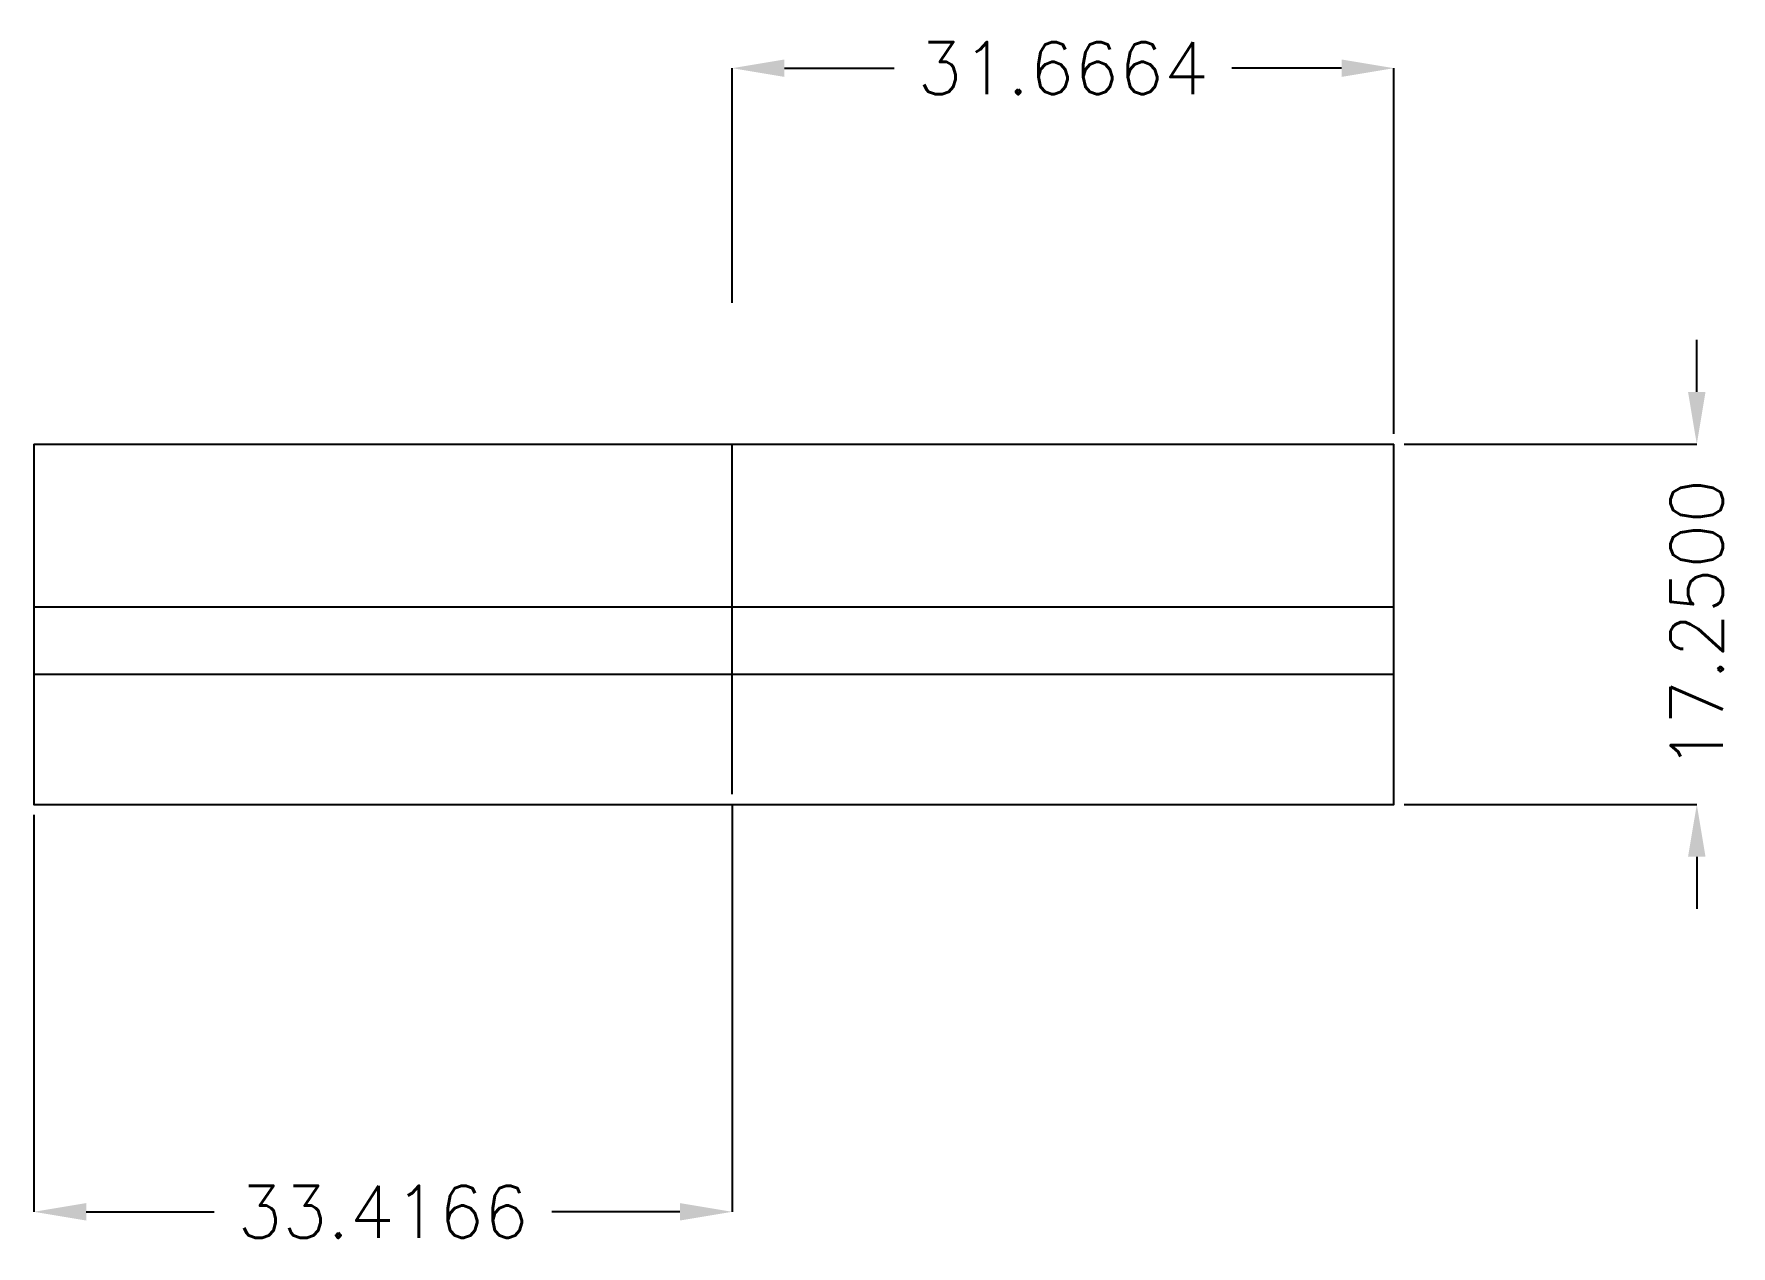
# Model space of a CAD drawing. Header units: millimetres. Extents: x 6.9 to 88.1, y 3.2 to 61.2.
import ezdxf

# ---------------------------------------------------------------- set-up
doc = ezdxf.new("R2010")
doc.units = ezdxf.units.MM
doc.layers.add('DIMENSION', color=3, linetype='Continuous', lineweight=25)
for name, color, linetype in [('Dol - wycinanie', 3, 'Continuous'), ('Dol - zgiecie', 4, 'Continuous'), ('Proste wycinanie', 7, 'Continuous')]:
    doc.layers.add(name, color=color, linetype=linetype)
doc.styles.get("Standard").update_dxf_attribs({"font": 'txt.shx'})
doc.dimstyles.get("Standard").update_dxf_attribs({"dimscale": 100, "dimtxt": 2.5, "dimasz": 2.5, "dimexe": 0, "dimexo": 0.5, "dimgap": 1, "dimtad": 0, "dimtoh": 1, "dimdec": 4, "dimzin": 0, "dimdsep": 46, "dimtxsty": 'Standard', "dimcen": 2.5, "dimadec": 0, "dimazin": 0, "dimtfac": 1, "dimtdec": 4, "dimtofl": 0, "dimtmove": 0, "dimatfit": 3, "dimfxl": 1, "dimtolj": 1, "dimtzin": 0, "dimarcsym": 0})

# ---------------------------------------------------------------- blocks, each defined once
blk = doc.blocks.new('*D10')
at = {"layer": 'Defpoints', "color": 0}
for p in [(40.313713, 24.829359), (6.897154, 24.329359), (40.313713, 4.829359)]:
    blk.add_point(p, dxfattribs=at)
at = {"layer": 'DIMENSION', "color": 0, "lineweight": -2}
for p, q in [((6.897154, 23.829359), (6.897154, 4.829359)), ((40.313713, 24.329359), (40.313713, 4.829359)), ((9.397154, 4.829359), (15.5221, 4.829359)), ((37.813713, 4.829359), (31.688767, 4.829359))]:
    blk.add_line(p, q, dxfattribs=at)
at = {"layer": 'DIMENSION', "color": 0}
for points in [[(9.397154, 5.246026), (9.397154, 4.412692), (6.897154, 4.829359)], [(37.813713, 4.412692), (37.813713, 5.246026), (40.313713, 4.829359)]]:
    blk.add_solid(points, dxfattribs=at)
at = {"layer": 'DIMENSION', "color": 0, "insert": (23.605434, 4.829359), "char_height": 2.5, "attachment_point": 5}
blk.add_mtext('\\A1;33.4166', dxfattribs=at)
blk = doc.blocks.new('*D14')
at = {"layer": 'Defpoints', "color": 0}
for p in [(71.980122, 41.579359), (71.980122, 24.329359), (86.480122, 24.329359)]:
    blk.add_point(p, dxfattribs=at)
at = {"layer": 'DIMENSION', "color": 0, "lineweight": -2}
for p, q in [((86.480122, 44.079359), (86.480122, 46.579359)), ((72.480122, 41.579359), (86.480122, 41.579359)), ((72.480122, 24.329359), (86.480122, 24.329359)), ((86.480122, 21.829359), (86.480122, 19.329359))]:
    blk.add_line(p, q, dxfattribs=at)
at = {"layer": 'DIMENSION', "color": 0}
for points in [[(86.063455, 44.079359), (86.896789, 44.079359), (86.480122, 41.579359)], [(86.896789, 21.829359), (86.063455, 21.829359), (86.480122, 24.329359)]]:
    blk.add_solid(points, dxfattribs=at)
at = {"layer": 'DIMENSION', "color": 0, "insert": (86.480122, 32.954359), "char_height": 2.5, "attachment_point": 5, "rotation": 90}
blk.add_mtext('\\A1;17.2500', dxfattribs=at)
blk = doc.blocks.new('*D17')
at = {"layer": 'Defpoints', "color": 0}
for p in [(71.980122, 59.579359), (40.313713, 47.84157), (71.980122, 41.579359)]:
    blk.add_point(p, dxfattribs=at)
at = {"layer": 'DIMENSION', "color": 0, "lineweight": -2}
for p, q in [((40.313713, 48.34157), (40.313713, 59.579359)), ((42.813713, 59.579359), (48.063584, 59.579359)), ((69.480122, 59.579359), (64.230251, 59.579359)), ((71.980122, 42.079359), (71.980122, 59.579359))]:
    blk.add_line(p, q, dxfattribs=at)
at = {"layer": 'DIMENSION', "color": 0}
for points in [[(42.813713, 59.996026), (42.813713, 59.162692), (40.313713, 59.579359)], [(69.480122, 59.162692), (69.480122, 59.996026), (71.980122, 59.579359)]]:
    blk.add_solid(points, dxfattribs=at)
at = {"layer": 'DIMENSION', "color": 0, "insert": (56.146918, 59.579359), "char_height": 2.5, "attachment_point": 5}
blk.add_mtext('\\A1;31.6664', dxfattribs=at)

msp = doc.modelspace()

# ---------------------------------------------------------------- linework, layer by layer
msp.add_lwpolyline([(71.980122, 33.769359), (6.897154, 33.769359), (6.897154, 30.569359), (71.980122, 30.569359), (71.980122, 33.769359)])
at = {"layer": 'Dol - wycinanie'}
for p, q in [((6.897154, 41.579359), (40.313713, 41.579359)), ((40.313713, 41.579359), (71.980122, 41.579359))]:
    msp.add_line(p, q, dxfattribs=at)
at = {"layer": 'Dol - zgiecie'}
msp.add_line((40.313713, 24.829359), (40.313713, 41.579359), dxfattribs=at)
at = {"layer": 'Proste wycinanie'}
msp.add_lwpolyline([(6.897154, 41.579359), (6.897154, 24.329359), (40.313713, 24.329359), (71.980122, 24.329359), (71.980122, 41.579359)], dxfattribs=at)

# ---------------------------------------------------------------- dimensions: what is measured, and where the dimension line sits
at = {"layer": 'DIMENSION'}
for base, p1, p2, picture, middle in [((71.980122, 59.579359), (40.313713, 47.84157), (71.980122, 41.579359), '*D17', (56.146918, 59.579359)), ((40.313713, 4.829359), (6.897154, 24.329359), (40.313713, 24.829359), '*D10', (23.605434, 4.829359))]:
    dim = msp.add_linear_dim(base=base, p1=p1, p2=p2, dimstyle='Standard', override={"dimscale": 1, "dimlfac": 1, "dimtxsty": 'Standard', "dimsah": 1, "dimtolj": 1}, dxfattribs=at)
    dim.commit()
    dim.dimension.update_dxf_attribs({"geometry": picture, "text_midpoint": middle})
dim = msp.add_linear_dim(base=(86.480122, 24.329359), p1=(71.980122, 41.579359), p2=(71.980122, 24.329359), angle=90, dimstyle='Standard', override={"dimscale": 1, "dimlfac": 1, "dimtxsty": 'Standard', "dimsah": 1, "dimtolj": 1}, dxfattribs=at)
dim.commit()
dim.dimension.update_dxf_attribs({"geometry": '*D14', "text_midpoint": (86.480122, 32.954359)})

doc.saveas('drawing.dxf')
